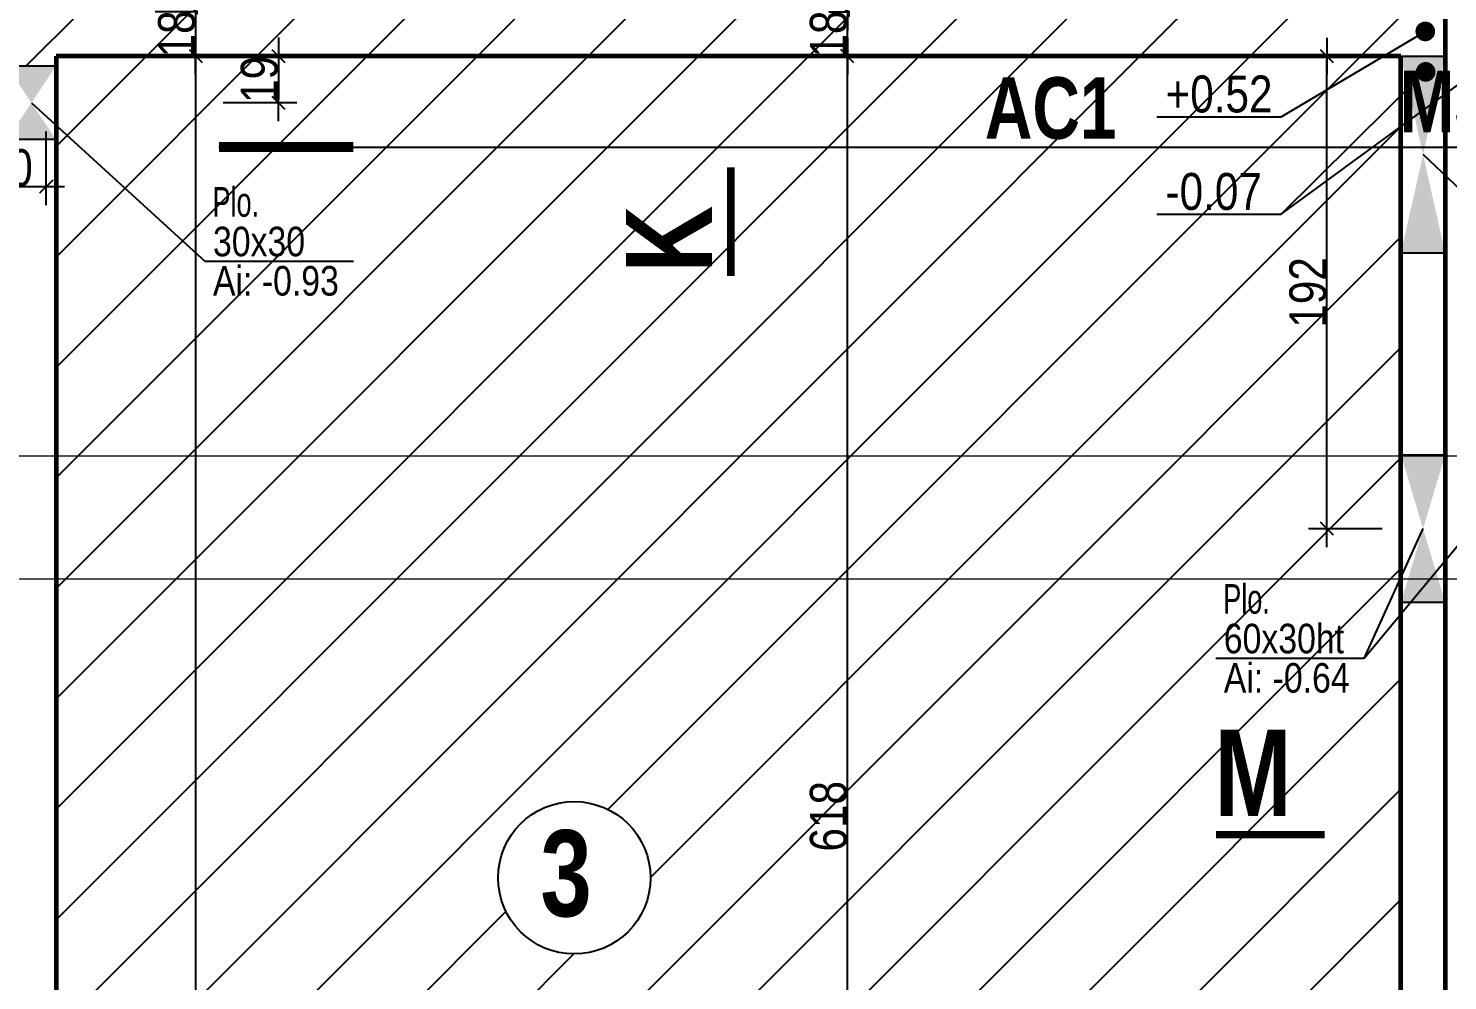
# Model space of a CAD drawing. Header units: centimetres. Extents: x 38820 to 82487, y -36363 to -12804.
# Drawn here: x 49114 to 49692, y -23190 to -22803 of the extents above; entities that cross this region are included whole.
import ezdxf
from ezdxf.enums import TextEntityAlignment as Align

# ---------------------------------------------------------------- set-up
doc = ezdxf.new("R2010")
doc.units = ezdxf.units.CM
doc.header["$LTSCALE"] = 0.5
doc.linetypes.add('CACHEX2', pattern=[19.05, 12.7, -6.35])
doc.layers.get('DEFPOINTS').update_dxf_attribs({"linetype": 'CONTINUOUS'})
doc.layers.add('01_Cad_1_', color=5, linetype='CONTINUOUS', lineweight=9)
doc.layers.add('01_murs_coup', color=5, linetype='CONTINUOUS', lineweight=60)
for name, color, linetype in [('01_cote_gen', 4, 'CONTINUOUS'), ('01_murs_sup', 2, 'CACHEX2'), ('01_poch_BN', 9, 'CONTINUOUS'), ('01_resv', 32, 'CONTINUOUS'), ('01_texte', 230, 'CONTINUOUS'), ('AA_COTES', 2, 'CONTINUOUS')]:
    doc.layers.add(name, color=color, linetype=linetype)
doc.styles.add('Arial Narrow', font='ARIALN.TTF')
doc.styles.add('impact', font='impact.ttf')
doc.styles.add('STYLE2', font='ARIALN.TTF')
doc.dimstyles.new('JB50', dxfattribs={"dimscale": 0.1, "dimtxt": 150, "dimasz": 15, "dimexe": 0.1, "dimexo": 0.1, "dimgap": 0.09, "dimtad": 1, "dimdec": 1, "dimdsep": 46, "dimtxsty": 'STYLE2', "dimblk1": 'BOND_G', "dimblk2": 'BOND_D', "dimsah": 1, "dimcen": 1.5, "dimdle": 0.01, "dimse1": 1, "dimse2": 1, "dimclrd": 4, "dimclre": 2, "dimclrt": 6, "dimazin": 2, "dimtfac": 2.333333, "dimtdec": 1, "dimtix": 1, "dimtmove": 2, "dimatfit": 3, "dimldrblk": 'BOND_G', "dimfxl": 1, "dimtolj": 1, "dimtzin": 0, "dimarcsym": 0})

# ---------------------------------------------------------------- blocks, each defined once
blk = doc.blocks.new('BOND_G')
at = {"layer": 'AA_COTES', "color": 0}
for p, q in [((0, -5), (0, 15)), ((5, 0), (-5, 0)), ((1.77, 1.77), (-1.77, -1.77))]:
    blk.add_line(p, q, dxfattribs=at)
blk = doc.blocks.new('BOND_D')
at = {"layer": 'AA_COTES', "color": 0}
for p, q in [((0, 5), (0, -15)), ((5, 0), (-5, 0)), ((-1.77, -1.77), (1.77, 1.77))]:
    blk.add_line(p, q, dxfattribs=at)
blk = doc.blocks.new('*D830')
at = {"layer": '01_cote_gen', "color": 4, "lineweight": -2, "transparency": 16777216}
blk.add_line((49182.4, -22797.81), (49182.4, -22812.81), dxfattribs=at)
at = {"layer": 'DEFPOINTS', "color": 0}
for p in [(49164.15, -22796.31), (49164.15, -22814.31), (49182.4, -22814.31)]:
    blk.add_point(p, dxfattribs=at)
at = {"layer": '01_cote_gen', "color": 4, "lineweight": -2, "transparency": 16777216, "xscale": 1.5, "yscale": 1.5, "zscale": 1.5}
for name, p, rotation in [('BOND_G', (49182.4, -22796.31), 90), ('BOND_D', (49182.4, -22814.31), 270)]:
    blk.add_blockref(name, p, dxfattribs=dict(at, rotation=rotation))
at = {"layer": '01_cote_gen', "color": 6, "transparency": 16777216, "insert": (49174.73, -22805.31), "char_height": 15, "attachment_point": 5, "rotation": 90, "style": 'STYLE2'}
blk.add_mtext('\\A1;18', dxfattribs=at)
blk = doc.blocks.new('*D831')
at = {"layer": '01_cote_gen', "color": 4, "lineweight": -2, "transparency": 16777216}
blk.add_line((49182.4, -22815.81), (49182.4, -23706.86), dxfattribs=at)
at = {"layer": 'DEFPOINTS', "color": 0}
for p in [(49159.9, -22814.31), (49167.13, -23708.36), (49182.4, -23708.36)]:
    blk.add_point(p, dxfattribs=at)
at = {"layer": '01_cote_gen', "color": 4, "lineweight": -2, "transparency": 16777216, "xscale": 1.5, "yscale": 1.5, "zscale": 1.5}
for name, p, rotation in [('BOND_G', (49182.4, -22814.31), 90), ('BOND_D', (49182.4, -23708.36), 270)]:
    blk.add_blockref(name, p, dxfattribs=dict(at, rotation=rotation))
at = {"layer": '01_cote_gen', "color": 6, "transparency": 16777216, "insert": (49174.73, -23222.91), "char_height": 15, "attachment_point": 5, "rotation": 90, "style": 'STYLE2'}
blk.add_mtext('\\A1;894', dxfattribs=at)
blk = doc.blocks.new('*D845')
at = {"layer": '01_cote_gen', "color": 4, "lineweight": -2, "transparency": 16777216}
blk.add_line((49447.5, -23430.86), (49447.5, -22815.86), dxfattribs=at)
at = {"layer": 'DEFPOINTS', "color": 0}
for p in [(49447.5, -22814.36), (49493.67, -22814.36), (49493.58, -23432.36)]:
    blk.add_point(p, dxfattribs=at)
at = {"layer": '01_cote_gen', "color": 4, "lineweight": -2, "transparency": 16777216, "xscale": 1.5, "yscale": 1.5, "zscale": 1.5}
for name, p, rotation in [('BOND_D', (49447.5, -22814.36), 90), ('BOND_G', (49447.5, -23432.36), 270)]:
    blk.add_blockref(name, p, dxfattribs=dict(at, rotation=rotation))
at = {"layer": '01_cote_gen', "color": 6, "transparency": 16777216, "insert": (49439.83, -23123.36), "char_height": 15, "attachment_point": 5, "rotation": 90, "style": 'STYLE2'}
blk.add_mtext('\\A1;618', dxfattribs=at)
blk = doc.blocks.new('*D846')
at = {"layer": '01_cote_gen', "color": 4, "lineweight": -2, "transparency": 16777216}
blk.add_line((49447.5, -22812.86), (49447.5, -22797.86), dxfattribs=at)
at = {"layer": 'DEFPOINTS', "color": 0}
for p in [(49447.5, -22796.36), (49517.48, -22796.36), (49517.48, -22814.36)]:
    blk.add_point(p, dxfattribs=at)
at = {"layer": '01_cote_gen', "color": 4, "lineweight": -2, "transparency": 16777216, "xscale": 1.5, "yscale": 1.5, "zscale": 1.5}
for name, p, rotation in [('BOND_D', (49447.5, -22796.36), 90), ('BOND_G', (49447.5, -22814.36), 270)]:
    blk.add_blockref(name, p, dxfattribs=dict(at, rotation=rotation))
at = {"layer": '01_cote_gen', "color": 6, "transparency": 16777216, "insert": (49439.83, -22805.36), "char_height": 15, "attachment_point": 5, "rotation": 90, "style": 'STYLE2'}
blk.add_mtext('\\A1;18', dxfattribs=at)
blk = doc.blocks.new('*D1274')
at = {"layer": '01_resv', "color": 4, "lineweight": -2, "transparency": 16777216}
blk.add_line((49216.04, -22815.81), (49216.04, -22831.81), dxfattribs=at)
at = {"layer": 'DEFPOINTS', "color": 0}
for p in [(49137.83, -22814.31), (49115.61, -22833.31), (49216.04, -22833.31)]:
    blk.add_point(p, dxfattribs=at)
at = {"layer": '01_resv', "color": 4, "lineweight": -2, "transparency": 16777216, "xscale": 1.5, "yscale": 1.5, "zscale": 1.5}
for name, p, rotation in [('BOND_G', (49216.04, -22814.31), 90), ('BOND_D', (49216.04, -22833.31), 270)]:
    blk.add_blockref(name, p, dxfattribs=dict(at, rotation=rotation))
at = {"layer": '01_resv', "color": 6, "transparency": 16777216, "insert": (49208.37, -22823.81), "char_height": 15, "attachment_point": 5, "rotation": 90, "style": 'STYLE2'}
blk.add_mtext('\\A1;19', dxfattribs=at)
blk = doc.blocks.new('*D1302')
at = {"layer": '01_resv', "color": 4, "lineweight": -2, "transparency": 16777216}
blk.add_line((49642.53, -23004.91), (49642.53, -22815.88), dxfattribs=at)
at = {"layer": 'DEFPOINTS', "color": 0}
for p in [(49641.39, -22814.38), (49642.53, -22814.38), (49681.62, -23006.41)]:
    blk.add_point(p, dxfattribs=at)
at = {"layer": '01_resv', "color": 4, "lineweight": -2, "transparency": 16777216, "xscale": 1.5, "yscale": 1.5, "zscale": 1.5}
for name, p, rotation in [('BOND_D', (49642.53, -22814.38), 90), ('BOND_G', (49642.53, -23006.41), 270)]:
    blk.add_blockref(name, p, dxfattribs=dict(at, rotation=rotation))
at = {"layer": '01_resv', "color": 6, "transparency": 16777216, "insert": (49634.86, -22910.4), "char_height": 15, "attachment_point": 5, "rotation": 90, "style": 'STYLE2'}
blk.add_mtext('\\A1;192', dxfattribs=at)
blk = doc.blocks.new('*D1894')
at = {"layer": '01_resv', "color": 4, "lineweight": -2, "transparency": 16777216}
blk.add_line((49120.1, -22867.44), (49093.12, -22867.44), dxfattribs=at)
at = {"layer": 'DEFPOINTS', "color": 0}
for p in [(49091.62, -22805.31), (49121.6, -22858.2), (49091.62, -22867.44)]:
    blk.add_point(p, dxfattribs=at)
at = {"layer": '01_resv', "color": 4, "lineweight": -2, "transparency": 16777216, "xscale": 1.5, "yscale": 1.5, "zscale": 1.5, "rotation": 180}
blk.add_blockref('BOND_D', (49091.62, -22867.44), dxfattribs=at)
at = {"layer": '01_resv', "color": 4, "lineweight": -2, "transparency": 16777216, "xscale": 1.5, "yscale": 1.5, "zscale": 1.5}
blk.add_blockref('BOND_G', (49121.6, -22867.44), dxfattribs=at)
at = {"layer": '01_resv', "color": 6, "transparency": 16777216, "insert": (49106.61, -22859.77), "char_height": 15, "attachment_point": 5, "style": 'STYLE2'}
blk.add_mtext('\\A1;30', dxfattribs=at)

msp = doc.modelspace()

# ---------------------------------------------------------------- hatches: boundary and pattern name
at = {"layer": '01_poch_BN'}
h = msp.add_hatch(dxfattribs=at)
h.set_pattern_fill('ANSI31', color=256, scale=10)
h.paths.add_polyline_path([(49105.63, -22818.341), (49125.63, -22818.34), (49125.63, -22814.307), (49672.626, -22814.387), (49690.613, -22814.387), (49690.612, -22796.39), (48265.63, -22796.18), (48265.63, -23398.352), (48285.63, -23398.352), (48285.63, -23117.356), (48953.63, -23117.356), (48953.63, -23432.356), (49105.63, -23432.356)])
h.paths.add_polyline_path([(49878.631, -23043.387), (49878.631, -22985.387), (49878.631, -22895.387), (49878.631, -22814.387), (49710.809, -22814.387), (49710.809, -22894.387), (49710.626, -23280.359), (49710.626, -23382.359), (49710.626, -23432.383), (49875.631, -23432.383), (49875.631, -23379.384), (49875.631, -23354.387), (49878.631, -23354.387), (49878.631, -23133.387)])
h.paths.add_polyline_path([(52569.593, -22796.39), (52419.597, -22796.39), (52419.597, -23152.394), (52569.593, -23152.394)])
h.paths.add_polyline_path([(50169.799, -22835.779), (50169.799, -22809.166), (50138.571, -22809.166), (50138.571, -22835.779)])
h.paths.add_polyline_path([(50169.799, -22867.654), (50169.799, -22841.041), (50138.571, -22841.041), (50138.571, -22867.654)], flags=16)
h.paths.add_polyline_path([(50050.405, -22939.747), (50077.018, -22939.747), (50077.018, -22908.519), (50050.405, -22908.519)], flags=16)
h.paths.add_polyline_path([(50115.169, -22930.844), (50115.169, -22894.675), (50083.941, -22894.675), (50083.941, -22930.844)], flags=16)
edge = h.paths.add_edge_path(flags=16)
edge.add_arc((49336.408, -23148.361), 30.98, 0, 360)
edge = h.paths.add_edge_path()
edge.add_arc((49672.626, -23376.358), 89.997, 90.000061, 179.999465, ccw=False)
edge.add_line((49672.626, -23286.361), (49672.626, -23280.36))
edge.add_line((49672.626, -23280.36), (49672.626, -23036.408))
edge.add_line((49672.626, -23036.408), (49672.589, -23036.408))
edge.add_line((49672.589, -23036.408), (49672.589, -22976.411))
edge.add_line((49672.589, -22976.411), (49672.626, -22814.387))
edge.add_line((49672.626, -22814.387), (49125.63, -22814.307))
edge.add_line((49125.63, -22814.307), (49125.63, -23432.356))
edge.add_line((49125.63, -23432.356), (49354.627, -23432.36))
edge.add_line((49354.627, -23432.36), (49672.626, -23432.36))
edge.add_line((49672.626, -23432.36), (49672.628, -23382.36))
edge.add_line((49672.628, -23382.36), (49672.628, -23376.358))
edge.add_line((49672.628, -23376.358), (49582.629, -23376.357))
edge = h.paths.add_edge_path(flags=16)
edge.add_arc((51006.638, -23148.361), 30.98, 0, 360)
h.paths.add_polyline_path([(52399.597, -22814.39), (50098.63, -22814.39), (50098.63, -22895.387), (50038.597, -22895.387), (50038.597, -22984.587), (50038.63, -22984.587), (50038.63, -23043.387), (50038.625, -23133.387), (50038.63, -23133.387), (50038.63, -23272.387), (50038.619, -23422.387), (50038.63, -23422.387), (50038.63, -23432.383), (50382.593, -23432.383), (50382.593, -23152.394), (50772.593, -23152.394), (50772.593, -23432.383), (50844.63, -23432.383), (50961.597, -23432.394), (50981.597, -23432.394), (51034.63, -23432.394), (51034.63, -23432.383), (51172.593, -23432.383), (51172.593, -23152.394), (51729.593, -23152.394), (51729.593, -23432.383), (51892.593, -23432.383), (51892.593, -23152.394), (52399.597, -23152.394)])
h = msp.add_hatch(dxfattribs=at)
h.set_pattern_fill('ANSI33', color=256, scale=10)
h.paths.add_polyline_path([(49125.63, -23678.361), (49145.645, -23678.361), (49145.645, -23708.361), (49125.63, -23708.361)], flags=16)
h.paths.add_polyline_path([(49178.169, -23708.359), (49178.17, -23726.359), (49163.17, -23726.359), (49163.17, -23708.361)], flags=16)
h.paths.add_polyline_path([(49223.9, -22837.648), (49223.9, -22811.035), (49192.673, -22811.035), (49192.673, -22837.648)], flags=24)
edge = h.paths.add_edge_path()
edge.add_line((49354.627, -23472.356), (49105.63, -23472.356))
edge.add_line((49105.63, -23472.356), (49105.63, -23726.361))
edge.add_line((49105.63, -23726.361), (49193.627, -23726.361))
edge.add_line((49193.627, -23726.361), (49193.627, -23708.361))
edge.add_line((49193.627, -23708.361), (49205.626, -23708.361))
edge.add_line((49205.626, -23708.361), (49205.626, -23664.361))
edge.add_arc((49205.626, -23708.361), 44, 0, 90, ccw=False)
edge.add_line((49249.626, -23708.361), (49250.627, -23708.361))
edge.add_arc((49340.627, -23708.361), 90, 90, 180, ccw=False)
edge.add_line((49340.627, -23618.361), (49340.627, -23708.361))
edge.add_line((49340.627, -23708.361), (49346.627, -23708.361))
edge.add_line((49346.627, -23708.361), (49354.627, -23708.361))
edge.add_line((49354.627, -23708.361), (49354.627, -23472.356))

# ---------------------------------------------------------------- linework, layer by layer
at = {"layer": '01_Cad_1_', "color": 2}
msp.add_line((53058.056, -22976.925), (48218.056, -22976.925), dxfattribs=at)
at = {"layer": '01_Cad_1_'}
msp.add_line((53058.056, -23026.925), (48168.056, -23026.925), dxfattribs=at)
at = {"layer": '01_murs_coup'}
for p, q in [((49690.612, -22796.39), (49690.622, -23280.359)), ((49690.612, -22796.39), (49690.622, -23280.359)), ((49125.63, -22814.307), (49125.63, -23708.361)), ((49672.626, -22814.387), (49125.63, -22814.307)), ((49672.626, -22814.387), (49191.63, -22814.317)), ((49672.626, -23280.36), (49672.626, -22814.387)), ((49672.626, -23280.36), (49672.626, -22814.387))]:
    msp.add_line(p, q, dxfattribs=at)
at = {"layer": '01_murs_sup', "ltscale": 2}
msp.add_line((49672.626, -22814.388), (49690.613, -22814.387), dxfattribs=at)
at = {"layer": '01_resv'}
for p, q in [((49672.626, -22814.387), (49690.808, -22814.387)), ((49672.626, -22894.387), (49672.626, -22814.387)), ((49690.808, -22814.387), (49690.808, -22894.387)), ((49105.63, -22818.341), (49125.589, -22818.34)), ((49125.589, -22818.34), (49125.591, -22848.279)), ((49125.591, -22848.279), (49105.63, -22848.28)), ((49690.808, -22894.387), (49672.626, -22894.387)), ((49672.585, -22976.411), (49690.616, -22976.411)), ((49672.589, -23036.408), (49672.589, -22976.411)), ((49690.616, -22976.411), (49690.616, -23036.408)), ((49690.616, -23036.408), (49672.589, -23036.408))]:
    msp.add_line(p, q, dxfattribs=at)
for points in [[(49672.626, -22814.388), (49690.613, -22814.387), (49690.613, -22894.387), (49672.626, -22894.387)], [(49105.63, -22818.341), (49125.589, -22818.34), (49125.591, -22848.279), (49105.63, -22848.28)], [(49672.626, -22976.411), (49690.616, -22976.41), (49690.616, -23036.408), (49672.626, -23036.408)]]:
    msp.add_solid(points, dxfattribs=at)
at = {"layer": '01_texte'}
for p, q in [((49623.892, -22838.962), (49682.53, -22804.296)), ((49682.462, -22820.631), (49623.892, -22878.605)), ((49623.892, -22878.605), (49702.628, -22821.034)), ((49115.61, -22833.31), (49186.291, -22897.865)), ((49573.337, -22838.962), (49623.892, -22838.962)), ((49191.839, -22851.283), (50726.271, -22851.283)), ((49733.041, -22902.919), (49681.619, -22854.387)), ((49573.337, -22878.605), (49623.892, -22878.605)), ((49246.595, -22897.865), (49186.291, -22897.865)), ((49657.707, -23059.265), (49681.621, -23006.41)), ((49701.621, -23006.41), (49657.707, -23059.265)), ((49657.707, -23059.265), (49597.402, -23059.265))]:
    msp.add_line(p, q, dxfattribs=at)
at = {"layer": '01_texte', "const_width": 4}
for points in [[(49680.53, -22804.296, 1), (49684.53, -22804.296, 1)], [(49680.681, -22820.737, 1), (49684.681, -22820.737, 1)]]:
    msp.add_lwpolyline(points, format="xyb", close=True, dxfattribs=at)
at = {"layer": '01_texte'}
for points, const_width in [([(49191.839, -22851.283), (49246.55, -22851.283)], 4), ([(49400.073, -22859.533), (49400.073, -22903.784)], 3), ([(49641.638, -23130.85), (49597.387, -23130.85)], 3)]:
    msp.add_lwpolyline(points, dxfattribs=dict(at, const_width=const_width))
msp.add_circle((49336.408, -23148.361), 30.98, dxfattribs=at)

# ---------------------------------------------------------------- texts
at = {"layer": '01_texte', "style": 'impact'}
for s, p in [('AC1', (49530.179, -22855.424)), ('M3', (49690.704, -22852.759))]:
    msp.add_text(s, height=25, dxfattribs=at).set_placement(p, align=Align.BOTTOM_CENTER)
at = {"layer": '01_texte', "style": 'Arial Narrow'}
for s, height, p in [('+0.52', 15, (49576.892, -22837.216)), ('-0.07', 15, (49576.892, -22876.859)), ('30x30 ', 12, (49189.457, -22895.706)), ('Ai: -0.93', 12, (49189.457, -22911.681)), ('60x30ht', 12, (49600.569, -23057.105)), ('Ai: -0.64', 12, (49600.569, -23073.08))]:
    msp.add_text(s, height=height, dxfattribs=at).set_placement(p)
at = {"layer": '01_texte', "style": 'Arial Narrow', "width": 0.8}
for p in [(49189.252, -22879.585), (49600.364, -23040.984)]:
    msp.add_text('Plo.', height=12, dxfattribs=at).set_placement(p)
at = {"layer": '01_texte', "style": 'impact'}
for s, rotation, p in [('K', 90, (49402.925, -22888.69)), ('M', 0, (49612.481, -23133.702))]:
    msp.add_text(s, height=35, rotation=rotation, dxfattribs=at).set_placement(p, align=Align.BOTTOM_CENTER)
msp.add_text('3', height=35, dxfattribs=at).set_placement((49333.069, -23146.479), align=Align.MIDDLE_CENTER)

# ---------------------------------------------------------------- dimensions: what is measured, and where the dimension line sits
at = {"layer": '01_cote_gen'}
for base, p1, p2, picture, middle in [((49182.397, -22814.313), (49164.154, -22796.313), (49164.151, -22814.313), '*D830', (49174.729, -22805.313)), ((49447.5, -22796.365), (49517.477, -22814.365), (49517.48, -22796.365), '*D846', (49439.832, -22805.365)), ((49447.5, -22814.361), (49493.576, -23432.36), (49493.667, -22814.361), '*D845', (49439.832, -23123.36))]:
    dim = msp.add_linear_dim(base=base, p1=p1, p2=p2, angle=90, dimstyle='JB50', dxfattribs=at)
    dim.commit()
    dim.dimension.update_dxf_attribs({"geometry": picture, "text_midpoint": middle})
dim = msp.add_linear_dim(base=(49182.397, -23708.361), p1=(49159.897, -22814.313), p2=(49167.129, -23708.361), angle=90, dimstyle='JB50', dxfattribs=at)
dim.commit()
dim.dimension.update_dxf_attribs({"geometry": '*D831', "text_midpoint": (49174.729, -23222.91), "dimtype": 160})
at = {"layer": '01_resv'}
dim = msp.add_linear_dim(base=(49091.616, -22867.438), p1=(49121.597, -22858.195), p2=(49091.616, -22805.308), dimstyle='JB50', dxfattribs=at)
dim.commit()
dim.dimension.update_dxf_attribs({"geometry": '*D1894', "text_midpoint": (49106.606, -22859.771)})
for base, p1, p2, picture, middle in [((49216.036, -22833.31), (49137.828, -22814.309), (49115.611, -22833.31), '*D1274', (49208.368, -22823.809)), ((49642.528, -22814.383), (49681.621, -23006.409), (49641.395, -22814.383), '*D1302', (49634.861, -22910.396))]:
    dim = msp.add_linear_dim(base=base, p1=p1, p2=p2, angle=90, dimstyle='JB50', dxfattribs=at)
    dim.commit()
    dim.dimension.update_dxf_attribs({"geometry": picture, "text_midpoint": middle})

doc.saveas('drawing.dxf')
